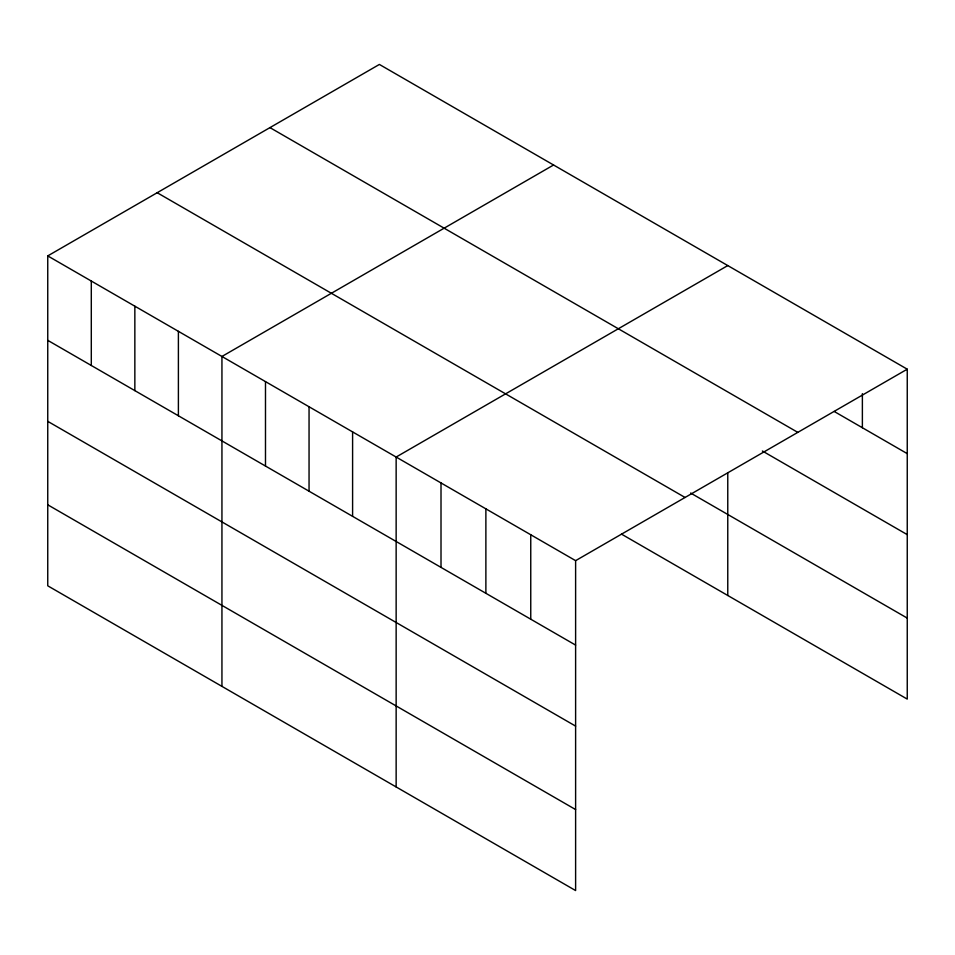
<?xml version="1.0" encoding="UTF-8"?>
<svg xmlns="http://www.w3.org/2000/svg" width="955" height="955" viewBox="0 0 955 955"><rect width="100%" height="100%" fill="white"/><g stroke="black" fill="none" stroke-linecap="round" stroke-linejoin="round"><path stroke-width="1.43" d="M47.75 255.904L575.614 560.657L575.614 890.561L47.75 585.809L47.75 255.904L379.386 64.439L907.25 369.191L907.25 699.096L621.466 534.108M553.578 165L221.942 356.466L221.942 686.382M727.77 265.574L396.146 457.039L396.146 786.944M575.614 560.657L907.25 369.191M834.181 411.45L907.25 453.637M269.943 127.612L797.807 432.376M762.388 450.999L907.25 534.633M690.632 493.031L907.25 618.1M157.193 192.719L685.057 497.471M47.75 340.338L575.614 645.103M47.75 421.346L575.614 726.11M47.75 504.801L575.614 809.565M862.377 393.663L862.377 427.733M727.77 472.749L727.77 595.478M530.753 534.752L530.753 619.198M485.88 508.848L485.88 593.294M441.007 482.944L441.007 567.389M352.598 431.899L352.598 516.345M309.05 406.758L309.05 491.192M265.49 381.618L265.49 466.052M178.394 331.325L178.394 415.771M134.846 306.185L134.846 390.631M91.298 281.045L91.298 365.479"/></g></svg>
